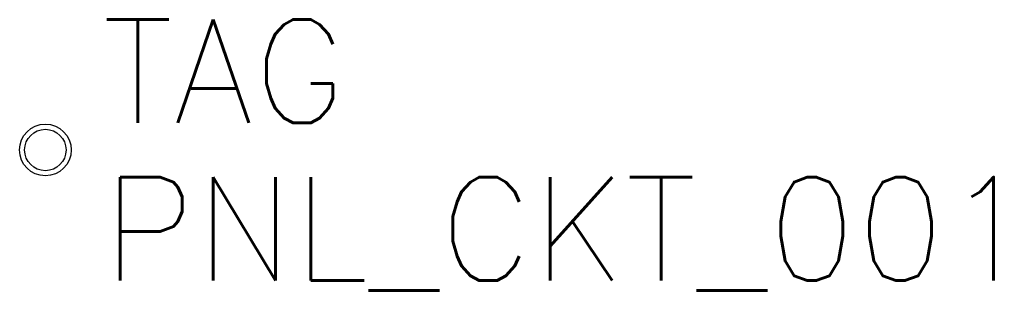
# Model space of a CAD drawing. Header units: inches. Extents: x -4 to 165, y -24 to 23.
import ezdxf
from ezdxf.enums import TextEntityAlignment as Align

# ---------------------------------------------------------------- set-up
doc = ezdxf.new("R2010")
doc.units = ezdxf.units.IN
doc.header["$LTSCALE"] = 12
doc.header["$MEASUREMENT"] = 0
doc.styles.get("Standard").update_dxf_attribs({"font": 'simplex.shx'})

msp = doc.modelspace()

# ---------------------------------------------------------------- linework, layer by layer
for radius in [4.5, 3.6]:
    msp.add_circle((0, 0), radius)

# ---------------------------------------------------------------- texts
at = {"color": 0}
msp.add_attdef('TAG', text='CL1', height=18, dxfattribs=at).set_placement((9.93, -0.7), align=Align.BOTTOM_LEFT)
msp.add_attdef('PNL_CKT_001', (9.94, -22.73), 'LP-XXX. CKT. XX', height=18, dxfattribs=at)

doc.saveas('drawing.dxf')
